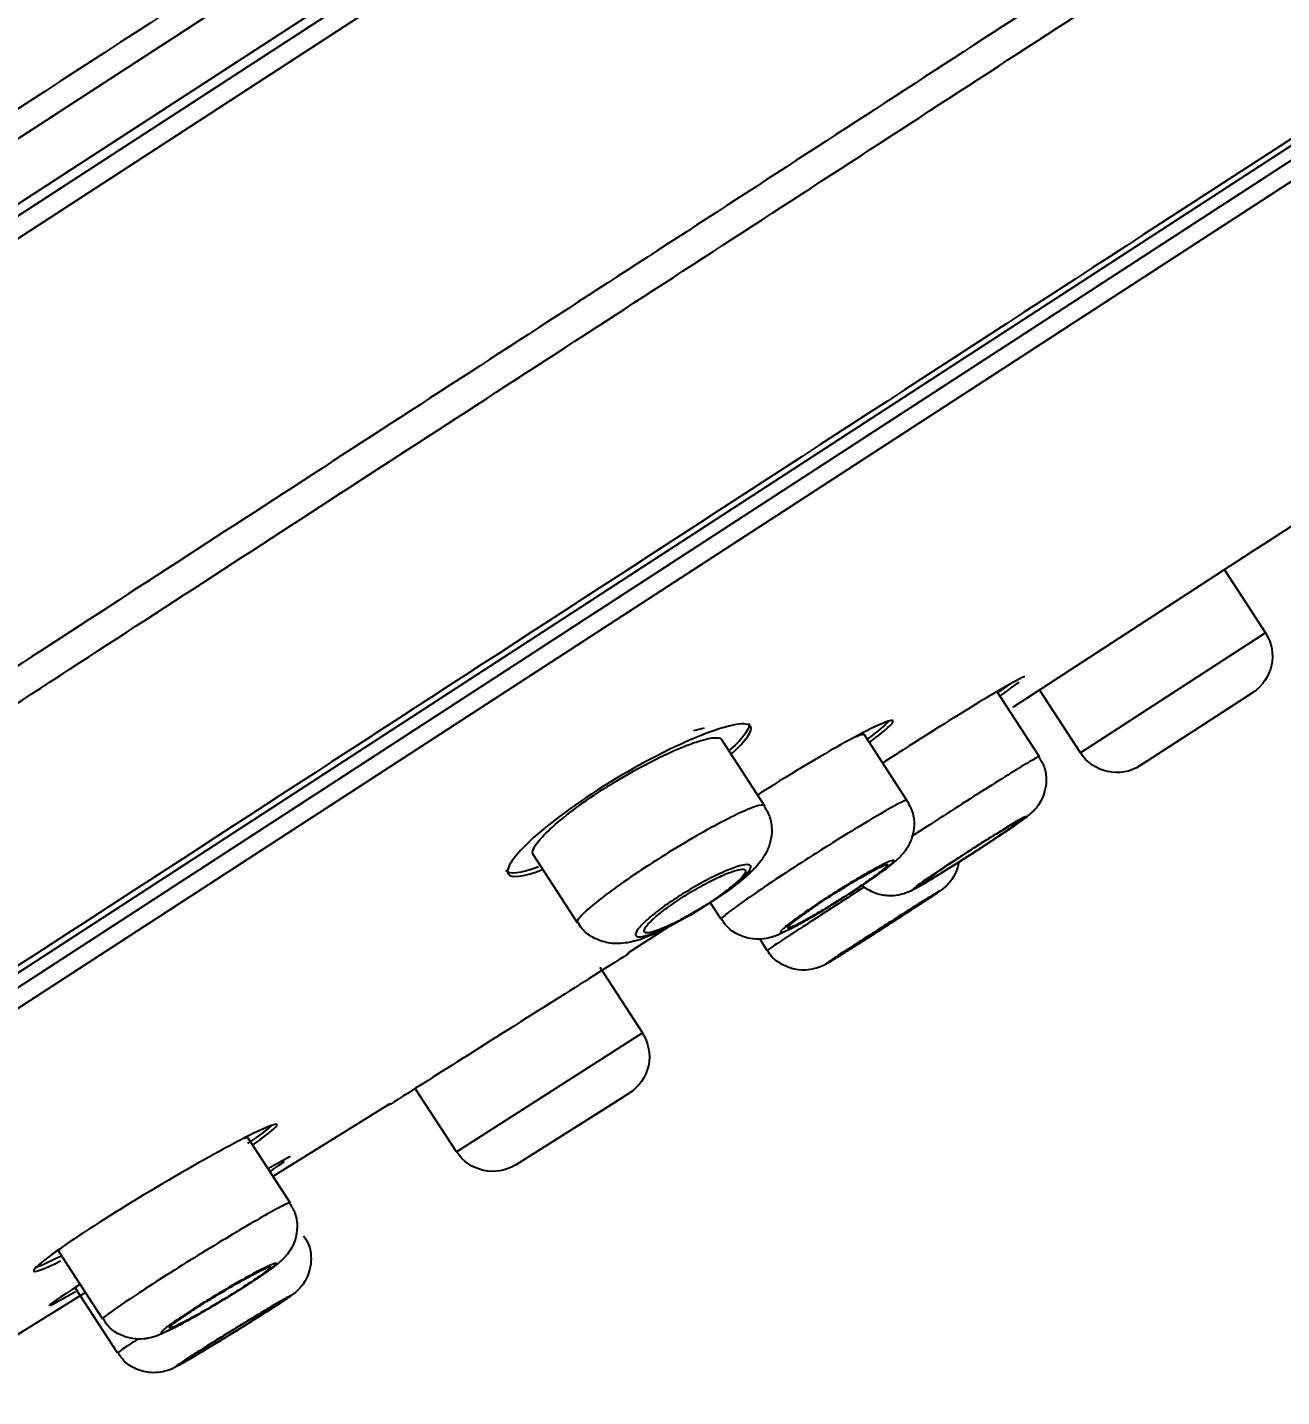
# Model space of a CAD drawing. Header units: centimetres. Extents: x -1797 to 2001, y -8788 to 1856.
# Drawn here: x -156.767 to -155.064, y -7557.783 to -7555.924 of the extents above; entities that cross this region are included whole.
import ezdxf

# ---------------------------------------------------------------- set-up
doc = ezdxf.new("R2010")
doc.units = ezdxf.units.CM
doc.header["$LTSCALE"] = 100
doc.header["$MEASUREMENT"] = 0
doc.header["$PDMODE"] = 35
doc.layers.add('DIM', color=1, linetype='Continuous')
doc.layers.add('ID_Furniture-Fixed_02', color=145, linetype='Continuous')
doc.styles.add('ROMANS', font='romans')
doc.dimstyles.new('AS-17-100', dxfattribs={"dimtxt": 10, "dimasz": 5, "dimexe": 10, "dimexo": 10, "dimgap": 6, "dimtad": 1, "dimtoh": 1, "dimdec": 0, "dimdsep": 46, "dimtxsty": 'ROMANS', "dimblk1": 'ARCHTICK', "dimblk2": 'ARCHTICK', "dimsah": 1, "dimcen": 25, "dimdle": 10, "dimclrd": 1, "dimclre": 1, "dimclrt": 2, "dimadec": 0, "dimazin": 0, "dimtfac": 1, "dimtdec": 0, "dimtofl": 0, "dimtmove": 2, "dimatfit": 3, "dimldrblk": 'ARCHTICK', "dimfxl": 1, "dimtolj": 1, "dimtzin": 0, "dimarcsym": 0})

# ---------------------------------------------------------------- blocks, each defined once
blk = doc.blocks.new('SHOWE')
at = {"layer": 'ID_Furniture-Fixed_02'}
for p, q in [((3647.3482, -5486.5837), (3653.0665, -5477.7783)), ((3653.1023, -5477.7697), (3647.355, -5486.6198)), ((3653.051, -5477.7771), (3647.3629, -5486.5361)), ((3652.7874, -5478.0463), (3650.1467, -5482.1126)), ((3653.5682, -5478.5869), (3648.3655, -5486.5983)), ((3648.3373, -5486.673), (3653.5436, -5478.656)), ((3653.5556, -5478.6812), (3648.3652, -5486.6737)), ((3652.1893, -5481.4707), (3652.2614, -5481.3544)), ((3652.2255, -5481.4941), (3652.1338, -5481.4345)), ((3652.2713, -5481.5141), (3652.1827, -5481.4566)), ((3651.9791, -5481.6911), (3652.0675, -5481.7485)), ((3651.9332, -5481.8841), (3652.0316, -5481.7252)), ((3652.0316, -5481.7252), (3652.0675, -5481.7485)), ((3651.935, -5481.8824), (3651.9345, -5481.882)), ((3651.9079, -5481.9157), (3651.9078, -5481.9157)), ((3651.9982, -5481.9744), (3651.9122, -5481.9185)), ((3651.9982, -5481.9744), (3651.837, -5482.2267)), ((3652.0159, -5482.055), (3651.9187, -5482.2088)), ((3652.0098, -5482.0648), (3651.9241, -5482.2004)), ((3651.6873, -5482.1385), (3651.5947, -5482.0784)), ((3651.7478, -5482.1688), (3651.837, -5482.2267)), ((3651.6918, -5482.2644), (3651.7286, -5482.2069)), ((3651.7284, -5482.2072), (3651.7294, -5482.2078)), ((3651.4232, -5482.3104), (3651.4267, -5482.2963)), ((3651.6827, -5482.3337), (3651.66, -5482.3189)), ((3651.4388, -5482.3341), (3651.5285, -5482.3924)), ((3651.7249, -5482.3962), (3651.7094, -5482.3861)), ((3651.4319, -5482.5278), (3651.5214, -5482.5859)), ((3651.3736, -5482.708), (3651.4618, -5482.7653)), ((3651.1851, -5483.0528), (3651.3947, -5482.73)), ((3651.3947, -5482.73), (3651.3945, -5482.7299)), ((3651.4568, -5482.8213), (3651.3714, -5482.7659)), ((3651.4618, -5482.7653), (3651.4618, -5482.7653)), ((3651.2937, -5483.0724), (3651.4568, -5482.8213)), ((3651.4741, -5482.9026), (3651.375, -5483.0552)), ((3651.4683, -5482.9116), (3651.4741, -5482.9026)), ((3651.4683, -5482.9116), (3651.3809, -5483.0462)), ((3651.2084, -5483.017), (3651.2937, -5483.0724)), ((3651.1789, -5483.0618), (3651.1855, -5483.0518)), ((3651.1849, -5483.0527), (3651.1851, -5483.0528)), ((3651.375, -5483.0552), (3651.3809, -5483.0462)), ((3651.1792, -5483.0618), (3651.097, -5483.1875))]:
    blk.add_line(p, q, dxfattribs=at)
for centre, start, end in [((3651.9661, -5482.0237), 327.7224, 57.0654), ((3651.869, -5482.1774), 236.7086, 327.707), ((3651.4248, -5482.8706), 327.1005, 57), ((3651.3258, -5483.0231), 237, 326.8995)]:
    blk.add_arc(centre, 0.0588, start, end, dxfattribs=at)
for points, knots in [([(3647.749, -5486.9062), (3647.7616, -5486.8866), (3647.7919, -5486.8399), (3647.8872, -5486.6935), (3647.953, -5486.5926), (3648.114, -5486.3442), (3648.2097, -5486.1966), (3648.4326, -5485.8538), (3648.5588, -5485.6599), (3648.8316, -5485.2394), (3648.9798, -5485.011), (3649.2991, -5484.5197), (3649.4661, -5484.2631), (3649.8133, -5483.728), (3649.9949, -5483.448), (3650.36, -5482.8861), (3650.5454, -5482.6011), (3650.9177, -5482.0274), (3651.1032, -5481.7414), (3651.4648, -5481.1848), (3651.6395, -5480.9162), (3651.9761, -5480.3976), (3652.1396, -5480.1454), (3652.4421, -5479.6797), (3652.5823, -5479.4643), (3652.8395, -5479.068), (3652.9561, -5478.888), (3653.1569, -5478.5788), (3653.2425, -5478.4474), (3653.3823, -5478.232), (3653.4349, -5478.1504), (3653.5058, -5478.0412), (3653.5243, -5478.0133), (3653.5243, -5478.0135)], [0, 0, 0, 0, 0.0625, 0.0625, 0.125, 0.125, 0.1875, 0.1875, 0.25, 0.25, 0.3125, 0.3125, 0.375, 0.375, 0.4375, 0.4375, 0.5, 0.5, 0.5625, 0.5625, 0.625, 0.625, 0.6875, 0.6875, 0.75, 0.75, 0.8125, 0.8125, 0.875, 0.875, 0.9375, 0.9375, 1, 1, 1, 1]), ([(3650.1185, -5482.094), (3650.2618, -5481.8734), (3650.4049, -5481.653), (3650.6867, -5481.2191), (3650.8268, -5481.0034), (3651.2344, -5480.3757), (3651.4887, -5479.9841), (3651.9616, -5479.2559), (3652.1687, -5478.937), (3652.4357, -5478.5259), (3652.5169, -5478.4008), (3652.6599, -5478.1806), (3652.7222, -5478.0847), (3652.7754, -5478.0029)], [0, 0, 0, 0, 0.125, 0.125, 0.25, 0.25, 0.5, 0.5, 0.75, 0.75, 0.875, 0.875, 1, 1, 1, 1]), ([(3653.5503, -5478.0511), (3653.5503, -5478.0509), (3653.5319, -5478.0787), (3653.4613, -5478.1874), (3653.4089, -5478.2687), (3653.2696, -5478.4834), (3653.1843, -5478.6142), (3652.9843, -5478.9221), (3652.8681, -5479.1016), (3652.6119, -5479.4963), (3652.4722, -5479.7108), (3652.1708, -5480.1748), (3652.008, -5480.4261), (3651.6726, -5480.9428), (3651.4985, -5481.2104), (3651.1382, -5481.765), (3650.9535, -5482.0499), (3650.5824, -5482.6216), (3650.3977, -5482.9056), (3650.0338, -5483.4656), (3649.8529, -5483.7446), (3649.5068, -5484.2779), (3649.3404, -5484.5336), (3649.0221, -5485.0234), (3648.8744, -5485.2512), (3648.6024, -5485.6704), (3648.4766, -5485.8638), (3648.2542, -5486.2057), (3648.1587, -5486.353), (3647.9981, -5486.6008), (3647.9324, -5486.7016), (3647.8371, -5486.8479), (3647.8068, -5486.8946), (3647.7941, -5486.9145)], [0, 0, 0, 0, 0.0625, 0.0625, 0.125, 0.125, 0.1875, 0.1875, 0.25, 0.25, 0.3125, 0.3125, 0.375, 0.375, 0.4375, 0.4375, 0.5, 0.5, 0.5625, 0.5625, 0.625, 0.625, 0.6875, 0.6875, 0.75, 0.75, 0.8125, 0.8125, 0.875, 0.875, 0.9375, 0.9375, 1, 1, 1, 1]), ([(3648.3446, -5486.6165), (3648.3844, -5486.5552), (3648.4378, -5486.473), (3648.5707, -5486.2682), (3648.6513, -5486.1442), (3648.8353, -5485.8609), (3648.9382, -5485.7023), (3649.1659, -5485.3517), (3649.2914, -5485.1585), (3649.555, -5484.7525), (3649.6941, -5484.5384), (3649.987, -5484.0873), (3650.1406, -5483.8508), (3650.4503, -5483.3738), (3650.608, -5483.131), (3650.9291, -5482.6366), (3651.0903, -5482.3884), (3651.4063, -5481.9017), (3651.5624, -5481.6614), (3651.8703, -5481.1873), (3652.0179, -5480.96), (3652.2996, -5480.5262), (3652.4346, -5480.3183), (3652.6878, -5479.9285), (3652.8037, -5479.75), (3653.0148, -5479.4249), (3653.1108, -5479.2771), (3653.2768, -5479.0215), (3653.3465, -5478.9142), (3653.4599, -5478.7396), (3653.5038, -5478.6721), (3653.5475, -5478.6046), (3653.5585, -5478.5877), (3653.5732, -5478.5652), (3653.5768, -5478.5596), (3653.5768, -5478.5596)], [0, 0, 0, 0, 0.0625, 0.0625, 0.125, 0.125, 0.1875, 0.1875, 0.25, 0.25, 0.3125, 0.3125, 0.375, 0.375, 0.4375, 0.4375, 0.5, 0.5, 0.5625, 0.5625, 0.625, 0.625, 0.6875, 0.6875, 0.75, 0.75, 0.8125, 0.8125, 0.875, 0.875, 0.9375, 0.9375, 0.96875, 0.96875, 1, 1, 1, 1]), ([(3652.0511, -5481.5593), (3652.0772, -5481.5156), (3652.1039, -5481.4736), (3652.1442, -5481.415), (3652.1576, -5481.399), (3652.1622, -5481.402), (3652.1573, -5481.4149), (3652.1464, -5481.4367)], [0, 0, 0, 0, 0.355657, 0.355657, 0.711315, 0.711315, 1, 1, 1, 1]), ([(3652.1337, -5481.4345), (3652.1337, -5481.4345), (3652.1337, -5481.4345), (3652.1336, -5481.4345), (3652.1328, -5481.4341), (3652.1308, -5481.4357), (3652.1278, -5481.4391)], [0, 0, 0, 0, 0.039017, 0.039017, 0.039017, 1, 1, 1, 1]), ([(3652.1793, -5481.4617), (3652.1961, -5481.4357), (3652.2063, -5481.4209), (3652.2071, -5481.4214), (3652.2071, -5481.4214), (3652.2071, -5481.4214)], [0, 0, 0, 0, 0.998616, 0.998616, 1, 1, 1, 1]), ([(3652.0675, -5481.7485), (3652.0673, -5481.7484), (3652.0674, -5481.7478), (3652.0677, -5481.7469), (3652.0684, -5481.7447), (3652.0707, -5481.74), (3652.0743, -5481.7332), (3652.0779, -5481.7264), (3652.0829, -5481.7173), (3652.089, -5481.7068), (3652.095, -5481.6962), (3652.1023, -5481.6838), (3652.1102, -5481.6707), (3652.118, -5481.6575), (3652.1267, -5481.6433), (3652.1355, -5481.629), (3652.1442, -5481.6148), (3652.1533, -5481.6002), (3652.162, -5481.5865), (3652.1707, -5481.5728), (3652.1791, -5481.5596), (3652.1868, -5481.548), (3652.1944, -5481.5363), (3652.2013, -5481.526), (3652.207, -5481.5177), (3652.2127, -5481.5094), (3652.2173, -5481.5031), (3652.2205, -5481.4991), (3652.2233, -5481.4955), (3652.225, -5481.4938), (3652.2255, -5481.4941)], [0, 0, 0, 0, 0.043443, 0.043443, 0.043443, 0.150871, 0.150871, 0.150871, 0.258366, 0.258366, 0.258366, 0.365879, 0.365879, 0.365879, 0.473351, 0.473351, 0.473351, 0.58074, 0.58074, 0.58074, 0.688037, 0.688037, 0.688037, 0.795281, 0.795281, 0.795281, 0.902535, 0.902535, 0.902535, 1, 1, 1, 1]), ([(3652.2021, -5481.6531), (3652.2078, -5481.6435), (3652.2185, -5481.6255), (3652.2344, -5481.597), (3652.244, -5481.5777), (3652.2496, -5481.5647), (3652.2528, -5481.5493), (3652.2524, -5481.5337), (3652.2469, -5481.5166), (3652.237, -5481.502), (3652.2284, -5481.4969), (3652.2249, -5481.4949)], [0, 0, 0, 0, 0.143624, 0.318858, 0.507091, 0.624811, 0.690809, 0.763405, 0.849599, 0.94788, 1, 1, 1, 1]), ([(3652.2437, -5481.6716), (3652.2493, -5481.6624), (3652.2599, -5481.6452), (3652.2756, -5481.6191), (3652.2853, -5481.6024), (3652.2897, -5481.5943), (3652.2922, -5481.5895), (3652.2947, -5481.5837), (3652.2973, -5481.5749), (3652.2989, -5481.5602), (3652.2952, -5481.5417), (3652.2849, -5481.5243), (3652.2756, -5481.5179), (3652.2709, -5481.5147)], [0, 0, 0, 0, 0.135857, 0.296468, 0.460964, 0.552595, 0.602796, 0.632572, 0.67378, 0.734638, 0.835829, 0.928516, 1, 1, 1, 1]), ([(3652.2523, -5481.542), (3652.253, -5481.5411), (3652.2536, -5481.5402), (3652.2542, -5481.5393), (3652.2597, -5481.5308), (3652.2641, -5481.5241), (3652.267, -5481.5199), (3652.2697, -5481.516), (3652.2711, -5481.514), (3652.2713, -5481.5141)], [0, 0, 0, 0, 0.0523797, 0.0523797, 0.0523797, 0.5444675, 0.5444675, 0.5444675, 1, 1, 1, 1]), ([(3651.9882, -5481.6989), (3651.9731, -5481.7203), (3651.9634, -5481.7319), (3651.959, -5481.729), (3651.9674, -5481.7096), (3652.0004, -5481.6465), (3652.0249, -5481.603), (3652.0511, -5481.5593)], [0, 0, 0, 0, 0.297582, 0.297582, 0.648791, 0.648791, 1, 1, 1, 1]), ([(3652.2001, -5481.6562), (3652.2054, -5481.6475), (3652.2107, -5481.6386), (3652.2155, -5481.6302), (3652.2204, -5481.6218), (3652.225, -5481.6137), (3652.2288, -5481.6066), (3652.2327, -5481.5994), (3652.2361, -5481.5931), (3652.2385, -5481.588), (3652.241, -5481.5829), (3652.2427, -5481.579), (3652.2435, -5481.5766), (3652.2443, -5481.5742), (3652.2442, -5481.5731), (3652.2432, -5481.5737), (3652.2421, -5481.5742), (3652.2402, -5481.5762), (3652.2375, -5481.5796), (3652.2348, -5481.583), (3652.2313, -5481.5878), (3652.2273, -5481.5937), (3652.2233, -5481.5995), (3652.2186, -5481.6066), (3652.2137, -5481.6142), (3652.2088, -5481.6219), (3652.2035, -5481.6303), (3652.1982, -5481.6389), (3652.193, -5481.6475), (3652.1876, -5481.6565), (3652.1826, -5481.665), (3652.1776, -5481.6736), (3652.1728, -5481.6821), (3652.1686, -5481.6897), (3652.1643, -5481.6973), (3652.1606, -5481.7043), (3652.1577, -5481.7101), (3652.1547, -5481.7159), (3652.1524, -5481.7207), (3652.1511, -5481.724), (3652.1498, -5481.7273), (3652.1493, -5481.7292), (3652.1497, -5481.7296), (3652.1502, -5481.73), (3652.1515, -5481.7289), (3652.1537, -5481.7264), (3652.1558, -5481.7238), (3652.1589, -5481.7198), (3652.1625, -5481.7146), (3652.1661, -5481.7095), (3652.1705, -5481.7031), (3652.1752, -5481.6959), (3652.1799, -5481.6887), (3652.1851, -5481.6806), (3652.1903, -5481.6722), (3652.1935, -5481.667), (3652.1968, -5481.6616), (3652.2001, -5481.6562)], [0, 0, 0, 0, 0.053681, 0.053681, 0.053681, 0.107351, 0.107351, 0.107351, 0.161172, 0.161172, 0.161172, 0.215158, 0.215158, 0.215158, 0.269191, 0.269191, 0.269191, 0.323125, 0.323125, 0.323125, 0.376851, 0.376851, 0.376851, 0.430351, 0.430351, 0.430351, 0.48372, 0.48372, 0.48372, 0.537111, 0.537111, 0.537111, 0.590668, 0.590668, 0.590668, 0.644454, 0.644454, 0.644454, 0.698427, 0.698427, 0.698427, 0.752461, 0.752461, 0.752461, 0.806413, 0.806413, 0.806413, 0.86018, 0.86018, 0.86018, 0.913742, 0.913742, 0.913742, 0.967162, 0.967162, 0.967162, 1, 1, 1, 1]), ([(3652.1998, -5481.6559), (3652.1952, -5481.6636), (3652.1904, -5481.6713), (3652.1859, -5481.6785), (3652.1813, -5481.6856), (3652.177, -5481.6924), (3652.1731, -5481.6982), (3652.1692, -5481.7041), (3652.1657, -5481.7091), (3652.1629, -5481.7129), (3652.1601, -5481.7168), (3652.1578, -5481.7195), (3652.1564, -5481.721), (3652.155, -5481.7224), (3652.1542, -5481.7226), (3652.1543, -5481.7214), (3652.1544, -5481.7203), (3652.1553, -5481.7178), (3652.157, -5481.7142), (3652.1586, -5481.7106), (3652.161, -5481.7058), (3652.164, -5481.7001), (3652.167, -5481.6944), (3652.1706, -5481.6878), (3652.1746, -5481.6807), (3652.1786, -5481.6736), (3652.1831, -5481.6659), (3652.1877, -5481.6582), (3652.1922, -5481.6505), (3652.197, -5481.6426), (3652.2016, -5481.6352), (3652.2062, -5481.6278), (3652.2108, -5481.6206), (3652.2149, -5481.6143), (3652.219, -5481.6079), (3652.2229, -5481.6023), (3652.2261, -5481.5978), (3652.2293, -5481.5933), (3652.232, -5481.5898), (3652.2339, -5481.5876), (3652.2358, -5481.5854), (3652.237, -5481.5844), (3652.2374, -5481.5847), (3652.2378, -5481.5851), (3652.2374, -5481.5868), (3652.2363, -5481.5896), (3652.2351, -5481.5925), (3652.2332, -5481.5967), (3652.2306, -5481.6017), (3652.228, -5481.6068), (3652.2247, -5481.613), (3652.2209, -5481.6197), (3652.2172, -5481.6264), (3652.2129, -5481.6339), (3652.2084, -5481.6415), (3652.2056, -5481.6462), (3652.2027, -5481.6511), (3652.1998, -5481.6559)], [0, 0, 0, 0, 0.053561, 0.053561, 0.053561, 0.107124, 0.107124, 0.107124, 0.160659, 0.160659, 0.160659, 0.214222, 0.214222, 0.214222, 0.267872, 0.267872, 0.267872, 0.321635, 0.321635, 0.321635, 0.375489, 0.375489, 0.375489, 0.429372, 0.429372, 0.429372, 0.483206, 0.483206, 0.483206, 0.536928, 0.536928, 0.536928, 0.590528, 0.590528, 0.590528, 0.644052, 0.644052, 0.644052, 0.697584, 0.697584, 0.697584, 0.751203, 0.751203, 0.751203, 0.804946, 0.804946, 0.804946, 0.858792, 0.858792, 0.858792, 0.912676, 0.912676, 0.912676, 0.966519, 0.966519, 0.966519, 1, 1, 1, 1]), ([(3652.2423, -5481.6738), (3652.2477, -5481.6651), (3652.2531, -5481.6563), (3652.2581, -5481.648), (3652.2631, -5481.6398), (3652.2679, -5481.6319), (3652.272, -5481.6249), (3652.2762, -5481.618), (3652.2797, -5481.6119), (3652.2825, -5481.6071), (3652.2853, -5481.6023), (3652.2873, -5481.5987), (3652.2884, -5481.5966), (3652.2895, -5481.5944), (3652.2896, -5481.5937), (3652.2889, -5481.5945), (3652.2882, -5481.5953), (3652.2866, -5481.5976), (3652.2842, -5481.6011), (3652.2817, -5481.6047), (3652.2784, -5481.6097), (3652.2746, -5481.6157), (3652.2707, -5481.6217), (3652.2662, -5481.6289), (3652.2613, -5481.6366), (3652.2564, -5481.6443), (3652.2511, -5481.6529), (3652.2458, -5481.6614), (3652.2405, -5481.67), (3652.235, -5481.6789), (3652.2298, -5481.6874), (3652.2246, -5481.6959), (3652.2196, -5481.7042), (3652.2151, -5481.7116), (3652.2107, -5481.7191), (3652.2067, -5481.7258), (3652.2034, -5481.7314), (3652.2002, -5481.7369), (3652.1976, -5481.7413), (3652.196, -5481.7443), (3652.1944, -5481.7473), (3652.1936, -5481.749), (3652.1937, -5481.7491), (3652.1939, -5481.7492), (3652.195, -5481.7479), (3652.1969, -5481.7451), (3652.1988, -5481.7424), (3652.2016, -5481.7382), (3652.205, -5481.7329), (3652.2085, -5481.7276), (3652.2127, -5481.721), (3652.2173, -5481.7137), (3652.2219, -5481.7065), (3652.2271, -5481.6983), (3652.2323, -5481.6899), (3652.2356, -5481.6846), (3652.239, -5481.6792), (3652.2423, -5481.6738)], [0, 0, 0, 0, 0.053746, 0.053746, 0.053746, 0.107491, 0.107491, 0.107491, 0.161261, 0.161261, 0.161261, 0.215037, 0.215037, 0.215037, 0.268789, 0.268789, 0.268789, 0.322494, 0.322494, 0.322494, 0.376151, 0.376151, 0.376151, 0.429782, 0.429782, 0.429782, 0.483419, 0.483419, 0.483419, 0.537093, 0.537093, 0.537093, 0.590817, 0.590817, 0.590817, 0.644581, 0.644581, 0.644581, 0.698359, 0.698359, 0.698359, 0.752118, 0.752118, 0.752118, 0.805835, 0.805835, 0.805835, 0.859506, 0.859506, 0.859506, 0.913145, 0.913145, 0.913145, 0.96678, 0.96678, 0.96678, 1, 1, 1, 1]), ([(3652.1987, -5481.7411), (3652.1987, -5481.741), (3652.1987, -5481.7409), (3652.1989, -5481.7405), (3652.1993, -5481.7396), (3652.2005, -5481.7373), (3652.2024, -5481.7338), (3652.2044, -5481.7304), (3652.2071, -5481.7258), (3652.2103, -5481.7203), (3652.2136, -5481.7148), (3652.2174, -5481.7083), (3652.2216, -5481.7013), (3652.2258, -5481.6944), (3652.2305, -5481.6868), (3652.2351, -5481.6792), (3652.2398, -5481.6716), (3652.2447, -5481.6637), (3652.2493, -5481.6563), (3652.2539, -5481.6489), (3652.2584, -5481.6417), (3652.2625, -5481.6353), (3652.2665, -5481.6289), (3652.2702, -5481.6232), (3652.2732, -5481.6185), (3652.2763, -5481.6139), (3652.2787, -5481.6103), (3652.2803, -5481.6079), (3652.282, -5481.6055), (3652.2829, -5481.6044), (3652.283, -5481.6046), (3652.2831, -5481.6047), (3652.2824, -5481.6062), (3652.2809, -5481.6089), (3652.2795, -5481.6116), (3652.2772, -5481.6156), (3652.2743, -5481.6205), (3652.2715, -5481.6254), (3652.2679, -5481.6314), (3652.264, -5481.638), (3652.26, -5481.6445), (3652.2556, -5481.6519), (3652.251, -5481.6594), (3652.2481, -5481.6641), (3652.2451, -5481.6689), (3652.2422, -5481.6737)], [0, 0, 0, 0, 0.024412, 0.024412, 0.024412, 0.096012, 0.096012, 0.096012, 0.167644, 0.167644, 0.167644, 0.2393, 0.2393, 0.2393, 0.310964, 0.310964, 0.310964, 0.382614, 0.382614, 0.382614, 0.454235, 0.454235, 0.454235, 0.525823, 0.525823, 0.525823, 0.597392, 0.597392, 0.597392, 0.668961, 0.668961, 0.668961, 0.740553, 0.740553, 0.740553, 0.812177, 0.812177, 0.812177, 0.883829, 0.883829, 0.883829, 0.955494, 0.955494, 0.955494, 1, 1, 1, 1]), ([(3652.068, -5481.7479), (3652.0728, -5481.7509), (3652.082, -5481.7566), (3652.0995, -5481.7588), (3652.1154, -5481.7566), (3652.1279, -5481.7514), (3652.1371, -5481.7452), (3652.1436, -5481.7393), (3652.1496, -5481.7326), (3652.1578, -5481.7219), (3652.1716, -5481.702), (3652.1887, -5481.6751), (3652.198, -5481.6598), (3652.2021, -5481.6531)], [0, 0, 0, 0, 0.070795, 0.158599, 0.230888, 0.293226, 0.346947, 0.393317, 0.446141, 0.549537, 0.737782, 0.901694, 1, 1, 1, 1]), ([(3652.1122, -5481.7667), (3652.1165, -5481.7696), (3652.1252, -5481.7752), (3652.1421, -5481.7777), (3652.1579, -5481.7758), (3652.1704, -5481.7711), (3652.1796, -5481.7652), (3652.1857, -5481.7597), (3652.1892, -5481.7557), (3652.1915, -5481.7528), (3652.195, -5481.748), (3652.2008, -5481.7394), (3652.2138, -5481.7194), (3652.23, -5481.6937), (3652.2396, -5481.6782), (3652.2437, -5481.6716)], [0, 0, 0, 0, 0.062194, 0.147711, 0.21739, 0.276423, 0.325751, 0.364217, 0.390166, 0.414145, 0.452929, 0.576858, 0.739565, 0.90528, 1, 1, 1, 1]), ([(3652.2422, -5481.6737), (3652.2375, -5481.6813), (3652.2327, -5481.689), (3652.2282, -5481.6962), (3652.2237, -5481.7034), (3652.2193, -5481.7102), (3652.2156, -5481.7161), (3652.2118, -5481.722), (3652.2085, -5481.7272), (3652.2058, -5481.7311), (3652.2032, -5481.7351), (3652.2012, -5481.738), (3652.2001, -5481.7396)], [0, 0, 0, 0, 0.250041, 0.250041, 0.250041, 0.500088, 0.500088, 0.500088, 0.750066, 0.750066, 0.750066, 1, 1, 1, 1]), ([(3651.9797, -5481.6862), (3651.9796, -5481.6865), (3651.9795, -5481.6868), (3651.9795, -5481.687), (3651.9787, -5481.6894), (3651.9786, -5481.6908), (3651.9792, -5481.6911)], [0, 0, 0, 0, 0.093101, 0.093101, 0.093101, 1, 1, 1, 1]), ([(3651.8322, -5482.0451), (3651.8594, -5482.0021), (3651.886, -5481.9601), (3651.9239, -5481.9), (3651.935, -5481.8824), (3651.935, -5481.8824), (3651.935, -5481.8824), (3651.935, -5481.8824)], [0, 0, 0, 0, 0.499875, 0.499875, 0.99975, 0.99975, 1, 1, 1, 1]), ([(3651.4921, -5482.1903), (3651.5185, -5482.1464), (3651.5479, -5482.1057), (3651.5959, -5482.0525), (3651.6141, -5482.04), (3651.6272, -5482.0485), (3651.6253, -5482.0645), (3651.6158, -5482.0897)], [0, 0, 0, 0, 0.351053, 0.351053, 0.702105, 0.702105, 1, 1, 1, 1]), ([(3651.6117, -5482.0858), (3651.6207, -5482.0615), (3651.6226, -5482.0456), (3651.6167, -5482.0417), (3651.6166, -5482.0417), (3651.6166, -5482.0416)], [0, 0, 0, 0, 0.997379, 0.997379, 1, 1, 1, 1]), ([(3651.7294, -5482.2078), (3651.7294, -5482.2078), (3651.7405, -5482.1902), (3651.7785, -5482.1302), (3651.8051, -5482.0881), (3651.8322, -5482.0451)], [0, 0, 0, 0, 0.499634, 0.499634, 1, 1, 1, 1]), ([(3651.5947, -5482.0784), (3651.5946, -5482.0783), (3651.5946, -5482.0783), (3651.5945, -5482.0783), (3651.5921, -5482.0768), (3651.588, -5482.0778), (3651.5827, -5482.0813), (3651.5773, -5482.0847), (3651.5705, -5482.0906), (3651.5629, -5482.0986), (3651.5553, -5482.1065), (3651.5467, -5482.1167), (3651.5378, -5482.1283), (3651.5291, -5482.1397), (3651.5198, -5482.1528), (3651.5108, -5482.1665), (3651.5054, -5482.1747), (3651.5, -5482.1833), (3651.4947, -5482.192)], [0, 0, 0, 0, 0.00359, 0.00359, 0.00359, 0.22305, 0.22305, 0.22305, 0.442282, 0.442282, 0.442282, 0.659116, 0.659116, 0.659116, 0.872327, 0.872327, 0.872327, 1, 1, 1, 1]), ([(3651.5286, -5482.3924), (3651.528, -5482.3921), (3651.5277, -5482.3914), (3651.5276, -5482.3903), (3651.5274, -5482.3876), (3651.5288, -5482.3824), (3651.5316, -5482.3751), (3651.5343, -5482.3678), (3651.5386, -5482.3583), (3651.5441, -5482.3473), (3651.5495, -5482.3364), (3651.5563, -5482.3236), (3651.5638, -5482.3102), (3651.5713, -5482.2968), (3651.5798, -5482.2824), (3651.5885, -5482.2681), (3651.5972, -5482.2539), (3651.6064, -5482.2394), (3651.6153, -5482.2259), (3651.6242, -5482.2125), (3651.6331, -5482.1996), (3651.6412, -5482.1883), (3651.6494, -5482.1771), (3651.657, -5482.1672), (3651.6635, -5482.1594), (3651.67, -5482.1516), (3651.6755, -5482.1457), (3651.6796, -5482.1422), (3651.6834, -5482.1389), (3651.686, -5482.1377), (3651.6873, -5482.1385)], [0, 0, 0, 0, 0.041415, 0.041415, 0.041415, 0.14944, 0.14944, 0.14944, 0.257603, 0.257603, 0.257603, 0.365548, 0.365548, 0.365548, 0.472979, 0.472979, 0.472979, 0.579838, 0.579838, 0.579838, 0.686359, 0.686359, 0.686359, 0.792959, 0.792959, 0.792959, 0.900006, 0.900006, 0.900006, 1, 1, 1, 1]), ([(3651.6705, -5482.3028), (3651.6765, -5482.2928), (3651.6882, -5482.273), (3651.7051, -5482.2383), (3651.7146, -5482.2129), (3651.7166, -5482.1846), (3651.7098, -5482.162), (3651.6988, -5482.1461), (3651.6899, -5482.1411), (3651.6867, -5482.1394)], [0, 0, 0, 0, 0.152933, 0.352852, 0.596143, 0.730186, 0.840788, 0.951552, 1, 1, 1, 1]), ([(3651.4586, -5482.347), (3651.4401, -5482.3677), (3651.4266, -5482.3774), (3651.4141, -5482.3689), (3651.4178, -5482.3466), (3651.4435, -5482.2792), (3651.4657, -5482.2342), (3651.4921, -5482.1903)], [0, 0, 0, 0, 0.303104, 0.303104, 0.651552, 0.651552, 1, 1, 1, 1]), ([(3651.4947, -5482.192), (3651.4861, -5482.2062), (3651.4779, -5482.221), (3651.4706, -5482.2349), (3651.4634, -5482.2489), (3651.4569, -5482.2624), (3651.4518, -5482.2745), (3651.4465, -5482.2867), (3651.4425, -5482.2978), (3651.4399, -5482.3067), (3651.4372, -5482.3158), (3651.436, -5482.3231), (3651.4363, -5482.3278), (3651.4365, -5482.331), (3651.4373, -5482.3332), (3651.4389, -5482.3342)], [0, 0, 0, 0, 0.21133, 0.21133, 0.21133, 0.422502, 0.422502, 0.422502, 0.636048, 0.636048, 0.636048, 0.852922, 0.852922, 0.852922, 1, 1, 1, 1]), ([(3651.6684, -5482.305), (3651.6737, -5482.2964), (3651.6789, -5482.2876), (3651.6835, -5482.2791), (3651.6881, -5482.2707), (3651.6923, -5482.2625), (3651.6957, -5482.2552), (3651.6991, -5482.2478), (3651.7018, -5482.2411), (3651.7037, -5482.2356), (3651.7055, -5482.23), (3651.7065, -5482.2255), (3651.7065, -5482.2224), (3651.7065, -5482.2193), (3651.7055, -5482.2176), (3651.7036, -5482.2174), (3651.7017, -5482.2173), (3651.6989, -5482.2187), (3651.6952, -5482.2216), (3651.6916, -5482.2244), (3651.6872, -5482.2288), (3651.6823, -5482.2344), (3651.6775, -5482.2398), (3651.6721, -5482.2466), (3651.6666, -5482.2541), (3651.6613, -5482.2615), (3651.6557, -5482.2697), (3651.6503, -5482.2782), (3651.645, -5482.2866), (3651.6398, -5482.2954), (3651.635, -5482.3039), (3651.6303, -5482.3124), (3651.6259, -5482.3209), (3651.6222, -5482.3286), (3651.6185, -5482.3365), (3651.6154, -5482.3438), (3651.6131, -5482.35), (3651.6108, -5482.3564), (3651.6093, -5482.3617), (3651.6088, -5482.3656), (3651.6082, -5482.3696), (3651.6085, -5482.3723), (3651.6098, -5482.3734), (3651.6111, -5482.3745), (3651.6134, -5482.374), (3651.6164, -5482.372), (3651.6194, -5482.37), (3651.6233, -5482.3664), (3651.6278, -5482.3615), (3651.6321, -5482.3568), (3651.6371, -5482.3506), (3651.6424, -5482.3436), (3651.6476, -5482.3367), (3651.6531, -5482.3288), (3651.6586, -5482.3205), (3651.6619, -5482.3155), (3651.6652, -5482.3103), (3651.6684, -5482.305)], [0, 0, 0, 0, 0.052662, 0.052662, 0.052662, 0.105288, 0.105288, 0.105288, 0.158468, 0.158468, 0.158468, 0.212655, 0.212655, 0.212655, 0.267727, 0.267727, 0.267727, 0.323157, 0.323157, 0.323157, 0.378163, 0.378163, 0.378163, 0.432078, 0.432078, 0.432078, 0.484754, 0.484754, 0.484754, 0.536686, 0.536686, 0.536686, 0.588728, 0.588728, 0.588728, 0.641647, 0.641647, 0.641647, 0.695778, 0.695778, 0.695778, 0.750889, 0.750889, 0.750889, 0.80631, 0.80631, 0.80631, 0.861275, 0.861275, 0.861275, 0.91528, 0.91528, 0.91528, 0.968268, 0.968268, 0.968268, 1, 1, 1, 1]), ([(3651.6683, -5482.3047), (3651.6636, -5482.3123), (3651.6587, -5482.3198), (3651.654, -5482.3268), (3651.6492, -5482.3337), (3651.6445, -5482.3401), (3651.6402, -5482.3456), (3651.6358, -5482.3511), (3651.6318, -5482.3558), (3651.6283, -5482.3593), (3651.6249, -5482.3628), (3651.6219, -5482.3651), (3651.6197, -5482.3662), (3651.6175, -5482.3672), (3651.616, -5482.3669), (3651.6153, -5482.3654), (3651.6145, -5482.3638), (3651.6146, -5482.3609), (3651.6156, -5482.3569), (3651.6165, -5482.3528), (3651.6182, -5482.3475), (3651.6207, -5482.3414), (3651.6231, -5482.3354), (3651.6263, -5482.3284), (3651.6301, -5482.321), (3651.6337, -5482.3137), (3651.638, -5482.3058), (3651.6426, -5482.298), (3651.647, -5482.2903), (3651.6519, -5482.2825), (3651.6567, -5482.2753), (3651.6615, -5482.2681), (3651.6663, -5482.2613), (3651.6709, -5482.2553), (3651.6754, -5482.2494), (3651.6798, -5482.2441), (3651.6836, -5482.2401), (3651.6875, -5482.2359), (3651.6909, -5482.2329), (3651.6936, -5482.2311), (3651.6964, -5482.2293), (3651.6984, -5482.2287), (3651.6997, -5482.2295), (3651.7009, -5482.2302), (3651.7013, -5482.2323), (3651.7009, -5482.2356), (3651.7005, -5482.2389), (3651.6992, -5482.2435), (3651.6971, -5482.249), (3651.695, -5482.2544), (3651.6921, -5482.2609), (3651.6887, -5482.2679), (3651.6853, -5482.2749), (3651.6812, -5482.2825), (3651.6768, -5482.2902), (3651.6741, -5482.295), (3651.6712, -5482.2999), (3651.6683, -5482.3047)], [0, 0, 0, 0, 0.052803, 0.052803, 0.052803, 0.105599, 0.105599, 0.105599, 0.158518, 0.158518, 0.158518, 0.211908, 0.211908, 0.211908, 0.265919, 0.265919, 0.265919, 0.320466, 0.320466, 0.320466, 0.375219, 0.375219, 0.375219, 0.429707, 0.429707, 0.429707, 0.483532, 0.483532, 0.483532, 0.536608, 0.536608, 0.536608, 0.589227, 0.589227, 0.589227, 0.641912, 0.641912, 0.641912, 0.695139, 0.695139, 0.695139, 0.749112, 0.749112, 0.749112, 0.803678, 0.803678, 0.803678, 0.858427, 0.858427, 0.858427, 0.912896, 0.912896, 0.912896, 0.966783, 0.966783, 0.966783, 1, 1, 1, 1]), ([(3651.529, -5482.3919), (3651.5346, -5482.3953), (3651.545, -5482.4013), (3651.5643, -5482.4031), (3651.5818, -5482.3999), (3651.5965, -5482.3929), (3651.6104, -5482.3826), (3651.6262, -5482.3664), (3651.6476, -5482.3387), (3651.6625, -5482.3155), (3651.6705, -5482.3028)], [0, 0, 0, 0, 0.085848, 0.183557, 0.268929, 0.351617, 0.441846, 0.590376, 0.807372, 1, 1, 1, 1]), ([(3651.5214, -5482.5859), (3651.5212, -5482.5858), (3651.5212, -5482.5853), (3651.5214, -5482.5846), (3651.5219, -5482.5825), (3651.524, -5482.5779), (3651.5275, -5482.5713), (3651.531, -5482.5647), (3651.536, -5482.5559), (3651.5421, -5482.5455), (3651.5481, -5482.5351), (3651.5555, -5482.5229), (3651.5634, -5482.5099), (3651.5713, -5482.497), (3651.5801, -5482.4829), (3651.5891, -5482.4688), (3651.598, -5482.4547), (3651.6073, -5482.4402), (3651.6162, -5482.4266), (3651.6251, -5482.413), (3651.6338, -5482.3998), (3651.6417, -5482.3882), (3651.6496, -5482.3766), (3651.6568, -5482.3662), (3651.6627, -5482.3579), (3651.6687, -5482.3496), (3651.6736, -5482.3431), (3651.677, -5482.339), (3651.6802, -5482.3351), (3651.6821, -5482.3333), (3651.6827, -5482.3337)], [0, 0, 0, 0, 0.038936, 0.038936, 0.038936, 0.146441, 0.146441, 0.146441, 0.253965, 0.253965, 0.253965, 0.361449, 0.361449, 0.361449, 0.468849, 0.468849, 0.468849, 0.576158, 0.576158, 0.576158, 0.683413, 0.683413, 0.683413, 0.790678, 0.790678, 0.790678, 0.898011, 0.898011, 0.898011, 1, 1, 1, 1]), ([(3651.6568, -5482.4942), (3651.6627, -5482.4847), (3651.6739, -5482.4668), (3651.6906, -5482.4382), (3651.7009, -5482.4183), (3651.7069, -5482.4044), (3651.7101, -5482.3882), (3651.7094, -5482.3721), (3651.7033, -5482.3547), (3651.6933, -5482.3406), (3651.685, -5482.336), (3651.6821, -5482.3345)], [0, 0, 0, 0, 0.142806, 0.317533, 0.50584, 0.629279, 0.695303, 0.770444, 0.85875, 0.957674, 1, 1, 1, 1]), ([(3651.443, -5482.5346), (3651.4265, -5482.5566), (3651.4159, -5482.5684), (3651.4106, -5482.565), (3651.4189, -5482.5456), (3651.4526, -5482.4829), (3651.4779, -5482.4399), (3651.5051, -5482.3969)], [0, 0, 0, 0, 0.3025732, 0.3025732, 0.6512866, 0.6512866, 1, 1, 1, 1]), ([(3651.6389, -5482.528), (3651.6466, -5482.5159), (3651.6545, -5482.5037), (3651.662, -5482.4921), (3651.6709, -5482.4784), (3651.6795, -5482.4651), (3651.6872, -5482.4533), (3651.6948, -5482.4415), (3651.7018, -5482.4308), (3651.7074, -5482.4223), (3651.713, -5482.4137), (3651.7175, -5482.4069), (3651.7205, -5482.4025), (3651.7233, -5482.3983), (3651.7248, -5482.3961), (3651.7249, -5482.3962)], [0, 0, 0, 0, 0.177201, 0.177201, 0.177201, 0.385131, 0.385131, 0.385131, 0.593058, 0.593058, 0.593058, 0.800984, 0.800984, 0.800984, 1, 1, 1, 1]), ([(3651.6944, -5482.554), (3651.7002, -5482.545), (3651.711, -5482.5281), (3651.727, -5482.5027), (3651.7384, -5482.4843), (3651.7422, -5482.478), (3651.745, -5482.473), (3651.7468, -5482.4692), (3651.7496, -5482.462), (3651.7522, -5482.4499), (3651.7514, -5482.4319), (3651.7432, -5482.4132), (3651.7326, -5482.4001), (3651.7257, -5482.397), (3651.7247, -5482.3966)], [0, 0, 0, 0, 0.132172, 0.28723, 0.444485, 0.57636, 0.604186, 0.624786, 0.656102, 0.711136, 0.791756, 0.891969, 0.986711, 1, 1, 1, 1]), ([(3651.6562, -5482.495), (3651.6616, -5482.4864), (3651.667, -5482.4776), (3651.672, -5482.4694), (3651.677, -5482.4612), (3651.6816, -5482.4532), (3651.6856, -5482.4463), (3651.6895, -5482.4393), (3651.6928, -5482.4331), (3651.6953, -5482.4282), (3651.6978, -5482.4232), (3651.6994, -5482.4194), (3651.7001, -5482.4171), (3651.7008, -5482.4147), (3651.7006, -5482.4138), (3651.6995, -5482.4144), (3651.6983, -5482.4149), (3651.6962, -5482.417), (3651.6933, -5482.4203), (3651.6904, -5482.4237), (3651.6867, -5482.4285), (3651.6824, -5482.4344), (3651.6782, -5482.4402), (3651.6732, -5482.4472), (3651.6681, -5482.4548), (3651.6629, -5482.4624), (3651.6574, -5482.4708), (3651.6519, -5482.4793), (3651.6465, -5482.4877), (3651.6409, -5482.4966), (3651.6358, -5482.505), (3651.6306, -5482.5135), (3651.6257, -5482.5217), (3651.6214, -5482.5292), (3651.6171, -5482.5367), (3651.6134, -5482.5435), (3651.6104, -5482.5492), (3651.6075, -5482.5548), (3651.6053, -5482.5595), (3651.604, -5482.5627), (3651.6027, -5482.5659), (3651.6024, -5482.5677), (3651.6029, -5482.5681), (3651.6035, -5482.5684), (3651.605, -5482.5673), (3651.6074, -5482.5648), (3651.6097, -5482.5622), (3651.613, -5482.5582), (3651.6168, -5482.5531), (3651.6207, -5482.5479), (3651.6253, -5482.5415), (3651.6302, -5482.5344), (3651.6351, -5482.5272), (3651.6405, -5482.5192), (3651.6459, -5482.5109), (3651.6493, -5482.5057), (3651.6528, -5482.5003), (3651.6562, -5482.495)], [0, 0, 0, 0, 0.053501, 0.053501, 0.053501, 0.106993, 0.106993, 0.106993, 0.160607, 0.160607, 0.160607, 0.214429, 0.214429, 0.214429, 0.268415, 0.268415, 0.268415, 0.322449, 0.322449, 0.322449, 0.376383, 0.376383, 0.376383, 0.430108, 0.430108, 0.430108, 0.483608, 0.483608, 0.483608, 0.536977, 0.536977, 0.536977, 0.590368, 0.590368, 0.590368, 0.643925, 0.643925, 0.643925, 0.697712, 0.697712, 0.697712, 0.751685, 0.751685, 0.751685, 0.80572, 0.80572, 0.80572, 0.859672, 0.859672, 0.859672, 0.913439, 0.913439, 0.913439, 0.967, 0.967, 0.967, 1, 1, 1, 1]), ([(3651.6558, -5482.4947), (3651.651, -5482.5023), (3651.6461, -5482.5099), (3651.6414, -5482.517), (3651.6367, -5482.524), (3651.6321, -5482.5307), (3651.6281, -5482.5364), (3651.624, -5482.5421), (3651.6204, -5482.5471), (3651.6174, -5482.5508), (3651.6145, -5482.5546), (3651.6121, -5482.5573), (3651.6106, -5482.5586), (3651.6091, -5482.56), (3651.6083, -5482.5601), (3651.6083, -5482.5589), (3651.6084, -5482.5577), (3651.6093, -5482.5552), (3651.6109, -5482.5516), (3651.6126, -5482.548), (3651.615, -5482.5432), (3651.6181, -5482.5376), (3651.6211, -5482.5319), (3651.6249, -5482.5253), (3651.629, -5482.5183), (3651.6331, -5482.5113), (3651.6377, -5482.5037), (3651.6425, -5482.4961), (3651.6472, -5482.4886), (3651.6521, -5482.4808), (3651.6569, -5482.4735), (3651.6617, -5482.4662), (3651.6664, -5482.4592), (3651.6707, -5482.453), (3651.6751, -5482.4468), (3651.679, -5482.4413), (3651.6824, -5482.4368), (3651.6858, -5482.4324), (3651.6886, -5482.429), (3651.6906, -5482.4269), (3651.6926, -5482.4247), (3651.6939, -5482.4238), (3651.6944, -5482.4242), (3651.6948, -5482.4246), (3651.6945, -5482.4263), (3651.6933, -5482.4291), (3651.6921, -5482.432), (3651.6901, -5482.4362), (3651.6875, -5482.4412), (3651.6848, -5482.4463), (3651.6814, -5482.4524), (3651.6775, -5482.459), (3651.6737, -5482.4657), (3651.6693, -5482.473), (3651.6647, -5482.4805), (3651.6618, -5482.4852), (3651.6588, -5482.49), (3651.6558, -5482.4947)], [0, 0, 0, 0, 0.053542, 0.053542, 0.053542, 0.107083, 0.107083, 0.107083, 0.160648, 0.160648, 0.160648, 0.214302, 0.214302, 0.214302, 0.268069, 0.268069, 0.268069, 0.321925, 0.321925, 0.321925, 0.375808, 0.375808, 0.375808, 0.429638, 0.429638, 0.429638, 0.483356, 0.483356, 0.483356, 0.536952, 0.536952, 0.536952, 0.590474, 0.590474, 0.590474, 0.644008, 0.644008, 0.644008, 0.697631, 0.697631, 0.697631, 0.751379, 0.751379, 0.751379, 0.805228, 0.805228, 0.805228, 0.859111, 0.859111, 0.859111, 0.912951, 0.912951, 0.912951, 0.966691, 0.966691, 0.966691, 1, 1, 1, 1]), ([(3651.694, -5482.5546), (3651.6995, -5482.546), (3651.7051, -5482.5373), (3651.7102, -5482.5292), (3651.7154, -5482.5211), (3651.7203, -5482.5133), (3651.7245, -5482.5066), (3651.7288, -5482.4998), (3651.7325, -5482.4939), (3651.7353, -5482.4892), (3651.7382, -5482.4846), (3651.7403, -5482.4812), (3651.7414, -5482.4792), (3651.7425, -5482.4772), (3651.7428, -5482.4767), (3651.7421, -5482.4776), (3651.7413, -5482.4785), (3651.7397, -5482.4808), (3651.7372, -5482.4845), (3651.7347, -5482.4882), (3651.7314, -5482.4932), (3651.7274, -5482.4993), (3651.7235, -5482.5053), (3651.7188, -5482.5125), (3651.7138, -5482.5202), (3651.7088, -5482.5279), (3651.7034, -5482.5363), (3651.6979, -5482.5448), (3651.6925, -5482.5534), (3651.6868, -5482.5622), (3651.6815, -5482.5705), (3651.6762, -5482.5789), (3651.671, -5482.587), (3651.6664, -5482.5943), (3651.6618, -5482.6016), (3651.6577, -5482.6082), (3651.6544, -5482.6135), (3651.651, -5482.6189), (3651.6484, -5482.6232), (3651.6467, -5482.626), (3651.645, -5482.6288), (3651.6442, -5482.6303), (3651.6443, -5482.6303), (3651.6445, -5482.6303), (3651.6455, -5482.6288), (3651.6475, -5482.626), (3651.6494, -5482.6232), (3651.6523, -5482.6189), (3651.6558, -5482.6135), (3651.6593, -5482.6082), (3651.6636, -5482.6016), (3651.6684, -5482.5943), (3651.6731, -5482.5871), (3651.6784, -5482.5789), (3651.6838, -5482.5706), (3651.6871, -5482.5653), (3651.6906, -5482.5599), (3651.694, -5482.5546)], [0, 0, 0, 0, 0.053704, 0.053704, 0.053704, 0.107408, 0.107408, 0.107408, 0.161118, 0.161118, 0.161118, 0.214834, 0.214834, 0.214834, 0.268552, 0.268552, 0.268552, 0.322265, 0.322265, 0.322265, 0.375969, 0.375969, 0.375969, 0.429665, 0.429665, 0.429665, 0.483356, 0.483356, 0.483356, 0.537049, 0.537049, 0.537049, 0.590748, 0.590748, 0.590748, 0.644455, 0.644455, 0.644455, 0.69817, 0.69817, 0.69817, 0.751888, 0.751888, 0.751888, 0.805603, 0.805603, 0.805603, 0.85931, 0.85931, 0.85931, 0.913008, 0.913008, 0.913008, 0.9667, 0.9667, 0.9667, 1, 1, 1, 1]), ([(3651.5217, -5482.5859), (3651.5288, -5482.5897), (3651.5399, -5482.5952), (3651.5587, -5482.596), (3651.5735, -5482.5926), (3651.585, -5482.587), (3651.5933, -5482.5809), (3651.5999, -5482.5746), (3651.609, -5482.5642), (3651.6224, -5482.5462), (3651.6416, -5482.5179), (3651.652, -5482.5017), (3651.6568, -5482.4942)], [0, 0, 0, 0, 0.101807, 0.184658, 0.254698, 0.315864, 0.369316, 0.421858, 0.499873, 0.71263, 0.886961, 1, 1, 1, 1]), ([(3651.6499, -5482.6216), (3651.6499, -5482.6216), (3651.65, -5482.6214), (3651.6501, -5482.6211), (3651.6506, -5482.6202), (3651.6519, -5482.6179), (3651.654, -5482.6146), (3651.656, -5482.6112), (3651.6589, -5482.6066), (3651.6623, -5482.6012), (3651.6656, -5482.5958), (3651.6697, -5482.5894), (3651.674, -5482.5826), (3651.6783, -5482.5757), (3651.6831, -5482.5682), (3651.6879, -5482.5607), (3651.6927, -5482.5532), (3651.6977, -5482.5454), (3651.7024, -5482.5381), (3651.7072, -5482.5307), (3651.7118, -5482.5236), (3651.7159, -5482.5173), (3651.72, -5482.5109), (3651.7238, -5482.5052), (3651.7268, -5482.5006), (3651.7299, -5482.496), (3651.7323, -5482.4923), (3651.7339, -5482.49), (3651.7356, -5482.4876), (3651.7364, -5482.4864), (3651.7365, -5482.4866), (3651.7365, -5482.4867), (3651.7357, -5482.4881), (3651.7341, -5482.4908), (3651.7325, -5482.4934), (3651.7301, -5482.4973), (3651.7271, -5482.5021), (3651.7241, -5482.5069), (3651.7204, -5482.5128), (3651.7164, -5482.5193), (3651.7123, -5482.5258), (3651.7077, -5482.533), (3651.7029, -5482.5404), (3651.7, -5482.5451), (3651.697, -5482.5498), (3651.6939, -5482.5545)], [0, 0, 0, 0, 0.024493, 0.024493, 0.024493, 0.096115, 0.096115, 0.096115, 0.167741, 0.167741, 0.167741, 0.239367, 0.239367, 0.239367, 0.310992, 0.310992, 0.310992, 0.382611, 0.382611, 0.382611, 0.454224, 0.454224, 0.454224, 0.525835, 0.525835, 0.525835, 0.597446, 0.597446, 0.597446, 0.66906, 0.66906, 0.66906, 0.74068, 0.74068, 0.74068, 0.812305, 0.812305, 0.812305, 0.883932, 0.883932, 0.883932, 0.955557, 0.955557, 0.955557, 1, 1, 1, 1]), ([(3651.435, -5482.5158), (3651.4336, -5482.519), (3651.4326, -5482.5216), (3651.4321, -5482.5235), (3651.4314, -5482.526), (3651.4313, -5482.5274), (3651.432, -5482.5278)], [0, 0, 0, 0, 0.440505, 0.440505, 0.440505, 1, 1, 1, 1]), ([(3651.5947, -5482.6726), (3651.6006, -5482.6634), (3651.6116, -5482.6462), (3651.6279, -5482.6198), (3651.6383, -5482.6022), (3651.6431, -5482.5934), (3651.6465, -5482.5862), (3651.6497, -5482.5765), (3651.6516, -5482.5631), (3651.6494, -5482.5457), (3651.643, -5482.5332), (3651.6381, -5482.5262), (3651.6371, -5482.5249)], [0, 0, 0, 0, 0.148416, 0.325075, 0.507689, 0.61489, 0.674186, 0.719226, 0.7878, 0.878637, 0.975678, 1, 1, 1, 1]), ([(3651.6939, -5482.5545), (3651.6891, -5482.5621), (3651.6842, -5482.5698), (3651.6796, -5482.5769), (3651.675, -5482.584), (3651.6706, -5482.5908), (3651.6667, -5482.5966), (3651.6629, -5482.6025), (3651.6595, -5482.6076), (3651.6569, -5482.6116), (3651.6543, -5482.6155), (3651.6523, -5482.6184), (3651.6512, -5482.6201)], [0, 0, 0, 0, 0.250001, 0.250001, 0.250001, 0.500002, 0.500002, 0.500002, 0.749999, 0.749999, 0.749999, 1, 1, 1, 1]), ([(3651.3536, -5482.746), (3651.3523, -5482.7452), (3651.3623, -5482.7269), (3651.3988, -5482.666), (3651.4251, -5482.6237), (3651.4526, -5482.5808)], [0, 0, 0, 0, 0.4996277, 0.4996277, 1, 1, 1, 1]), ([(3651.4618, -5482.7653), (3651.4617, -5482.7652), (3651.4618, -5482.7649), (3651.4621, -5482.7642), (3651.463, -5482.7624), (3651.4654, -5482.7581), (3651.4691, -5482.7518), (3651.4729, -5482.7454), (3651.4782, -5482.7368), (3651.4845, -5482.7266), (3651.4908, -5482.7165), (3651.4983, -5482.7045), (3651.5064, -5482.6917), (3651.5145, -5482.6788), (3651.5234, -5482.6648), (3651.5324, -5482.6508), (3651.5414, -5482.6368), (3651.5508, -5482.6224), (3651.5597, -5482.6087), (3651.5633, -5482.6031), (3651.5669, -5482.5975), (3651.5705, -5482.5921)], [0, 0, 0, 0, 0.061057, 0.061057, 0.061057, 0.234588, 0.234588, 0.234588, 0.408125, 0.408125, 0.408125, 0.581648, 0.581648, 0.581648, 0.755144, 0.755144, 0.755144, 0.928611, 0.928611, 0.928611, 1, 1, 1, 1]), ([(3651.5945, -5482.673), (3651.6, -5482.6644), (3651.6055, -5482.6557), (3651.6106, -5482.6476), (3651.6157, -5482.6394), (3651.6206, -5482.6316), (3651.6247, -5482.6248), (3651.6289, -5482.618), (3651.6325, -5482.612), (3651.6352, -5482.6073), (3651.6379, -5482.6026), (3651.6398, -5482.599), (3651.6408, -5482.597), (3651.6418, -5482.5949), (3651.6419, -5482.5942), (3651.641, -5482.595), (3651.6401, -5482.5958), (3651.6383, -5482.5981), (3651.6357, -5482.6017), (3651.633, -5482.6053), (3651.6295, -5482.6102), (3651.6255, -5482.6162), (3651.6214, -5482.6222), (3651.6166, -5482.6293), (3651.6115, -5482.6369), (3651.6065, -5482.6446), (3651.601, -5482.653), (3651.5955, -5482.6615), (3651.59, -5482.67), (3651.5843, -5482.6788), (3651.5791, -5482.6872), (3651.5738, -5482.6955), (3651.5687, -5482.7037), (3651.5642, -5482.711), (3651.5596, -5482.7184), (3651.5556, -5482.725), (3651.5524, -5482.7304), (3651.5492, -5482.7359), (3651.5467, -5482.7402), (3651.5452, -5482.7432), (3651.5437, -5482.7461), (3651.543, -5482.7477), (3651.5433, -5482.7478), (3651.5436, -5482.7479), (3651.5448, -5482.7465), (3651.5469, -5482.7438), (3651.549, -5482.7411), (3651.552, -5482.7369), (3651.5557, -5482.7316), (3651.5593, -5482.7263), (3651.5638, -5482.7198), (3651.5686, -5482.7126), (3651.5734, -5482.7054), (3651.5788, -5482.6972), (3651.5842, -5482.6889), (3651.5876, -5482.6837), (3651.591, -5482.6783), (3651.5945, -5482.673)], [0, 0, 0, 0, 0.053659, 0.053659, 0.053659, 0.107316, 0.107316, 0.107316, 0.161002, 0.161002, 0.161002, 0.214735, 0.214735, 0.214735, 0.268503, 0.268503, 0.268503, 0.32228, 0.32228, 0.32228, 0.376033, 0.376033, 0.376033, 0.42974, 0.42974, 0.42974, 0.483399, 0.483399, 0.483399, 0.53703, 0.53703, 0.53703, 0.590667, 0.590667, 0.590667, 0.644339, 0.644339, 0.644339, 0.698061, 0.698061, 0.698061, 0.751824, 0.751824, 0.751824, 0.805602, 0.805602, 0.805602, 0.859362, 0.859362, 0.859362, 0.913081, 0.913081, 0.913081, 0.966754, 0.966754, 0.966754, 1, 1, 1, 1]), ([(3651.549, -5482.7391), (3651.5489, -5482.739), (3651.5489, -5482.7388), (3651.549, -5482.7385), (3651.5494, -5482.7374), (3651.5505, -5482.7351), (3651.5525, -5482.7317), (3651.5544, -5482.7282), (3651.5571, -5482.7236), (3651.5604, -5482.7181), (3651.5637, -5482.7126), (3651.5676, -5482.7062), (3651.5719, -5482.6993), (3651.5762, -5482.6924), (3651.5809, -5482.6849), (3651.5857, -5482.6774), (3651.5905, -5482.6698), (3651.5955, -5482.6621), (3651.6003, -5482.6548), (3651.6051, -5482.6475), (3651.6097, -5482.6404), (3651.6139, -5482.6341), (3651.6182, -5482.6278), (3651.622, -5482.6222), (3651.6252, -5482.6176), (3651.6283, -5482.6131), (3651.6309, -5482.6095), (3651.6327, -5482.6072), (3651.6344, -5482.605), (3651.6355, -5482.6039), (3651.6356, -5482.6041), (3651.6358, -5482.6043), (3651.6351, -5482.6059), (3651.6337, -5482.6086), (3651.6323, -5482.6113), (3651.63, -5482.6152), (3651.6271, -5482.6201), (3651.6242, -5482.625), (3651.6206, -5482.631), (3651.6165, -5482.6375), (3651.6125, -5482.644), (3651.608, -5482.6513), (3651.6033, -5482.6587), (3651.6003, -5482.6634), (3651.5973, -5482.6681), (3651.5943, -5482.6729)], [0, 0, 0, 0, 0.0244112, 0.0244112, 0.0244112, 0.096071, 0.096071, 0.096071, 0.1677367, 0.1677367, 0.1677367, 0.2393873, 0.2393873, 0.2393873, 0.3110077, 0.3110077, 0.3110077, 0.3825962, 0.3825962, 0.3825962, 0.4541658, 0.4541658, 0.4541658, 0.5257383, 0.5257383, 0.5257383, 0.5973339, 0.5973339, 0.5973339, 0.6689625, 0.6689625, 0.6689625, 0.7406185, 0.7406185, 0.7406185, 0.8122848, 0.8122848, 0.8122848, 0.88394, 0.88394, 0.88394, 0.9555683, 0.9555683, 0.9555683, 1, 1, 1, 1]), ([(3651.6054, -5482.6564), (3651.6079, -5482.6559), (3651.6144, -5482.6543), (3651.6238, -5482.6502), (3651.6321, -5482.6444), (3651.6375, -5482.6392), (3651.6405, -5482.6358), (3651.6421, -5482.6336), (3651.6439, -5482.6312), (3651.6474, -5482.6263), (3651.6542, -5482.6161), (3651.6627, -5482.603), (3651.6663, -5482.5974)], [0, 0, 0, 0, 0.061809, 0.161923, 0.2444, 0.30684, 0.344397, 0.374361, 0.417649, 0.522041, 0.82374, 1, 1, 1, 1]), ([(3651.4623, -5482.7647), (3651.4671, -5482.7677), (3651.4762, -5482.7733), (3651.4933, -5482.7756), (3651.5088, -5482.7735), (3651.521, -5482.7686), (3651.5299, -5482.7629), (3651.5357, -5482.7577), (3651.5394, -5482.7537), (3651.5433, -5482.749), (3651.5493, -5482.7409), (3651.5611, -5482.724), (3651.5784, -5482.698), (3651.5891, -5482.6814), (3651.5947, -5482.6726)], [0, 0, 0, 0, 0.07062, 0.155655, 0.225552, 0.285011, 0.334731, 0.373072, 0.403824, 0.44374, 0.53672, 0.71191, 0.869181, 1, 1, 1, 1]), ([(3651.5943, -5482.6729), (3651.5894, -5482.6804), (3651.5845, -5482.688), (3651.5798, -5482.6951), (3651.5752, -5482.7022), (3651.5707, -5482.7089), (3651.5668, -5482.7147), (3651.5628, -5482.7205), (3651.5594, -5482.7256), (3651.5566, -5482.7295), (3651.5539, -5482.7333), (3651.5517, -5482.7362), (3651.5505, -5482.7377)], [0, 0, 0, 0, 0.249967, 0.249967, 0.249967, 0.499933, 0.499933, 0.499933, 0.749922, 0.749922, 0.749922, 1, 1, 1, 1])]:
    blk.add_open_spline(points, degree=3, knots=knots, dxfattribs=at)
for points in [[(3652.1403, -5481.4369), (3652.1484, -5481.4209), (3652.1536, -5481.4092), (3652.1554, -5481.4029)], [(3652.2068, -5481.4228), (3652.2052, -5481.4267), (3652.1986, -5481.4387), (3652.1877, -5481.4574)], [(3651.9622, -5481.7239), (3651.9674, -5481.7184), (3651.9759, -5481.7071), (3651.9872, -5481.6909)], [(3652.0049, -5481.7491), (3652.0044, -5481.7487), (3652.01, -5481.7383), (3652.0205, -5481.7201)], [(3652.0241, -5481.722), (3652.0188, -5481.73), (3652.0145, -5481.7364), (3652.0114, -5481.741)], [(3651.4164, -5482.3706), (3651.422, -5482.3742), (3651.4349, -5482.3653), (3651.4527, -5482.3456)], [(3651.5051, -5482.3969), (3651.5081, -5482.3922), (3651.5111, -5482.3875), (3651.5141, -5482.3828)], [(3651.4137, -5482.5614), (3651.4186, -5482.557), (3651.4266, -5482.5475), (3651.4372, -5482.5334)], [(3651.4526, -5482.5808), (3651.4587, -5482.5713), (3651.4648, -5482.5618), (3651.4709, -5482.5525)], [(3651.3795, -5482.7122), (3651.3715, -5482.7236), (3651.3651, -5482.7325), (3651.3607, -5482.7383)], [(3651.3642, -5482.7245), (3651.3671, -5482.7205), (3651.3704, -5482.7159), (3651.374, -5482.7107)]]:
    blk.add_open_spline(points, degree=3, dxfattribs=at)
blk = doc.blocks.new('_ARCHTICK')
at = {"color": 0, "linetype": 'ByBlock', "const_width": 0.15}
blk.add_lwpolyline([(-0.5, -0.5), (0.5, 0.5)], dxfattribs=at)
blk = doc.blocks.new('*D846')
at = {"layer": 'Defpoints', "color": 0, "transparency": 16777216}
for p in [(-81.8175, -7523.2548), (-81.8175, -7542.3653, 0), (-201.5748, -7587.8583, 0)]:
    blk.add_point(p, dxfattribs=at)
at = {"layer": 'DIM', "color": 1, "lineweight": -2, "transparency": 16777216}
for p, q in [((-201.5748, -7577.8583), (-201.5748, -7513.2548)), ((-81.8175, -7532.3653), (-81.8175, -7513.2548)), ((-211.5748, -7523.2548), (-71.8175, -7523.2548))]:
    blk.add_line(p, q, dxfattribs=at)
at = {"layer": 'DIM', "color": 1, "lineweight": -2, "transparency": 16777216, "xscale": 5, "yscale": 5, "zscale": 5, "rotation": 180}
blk.add_blockref('_ARCHTICK', (-201.5748, -7523.2548), dxfattribs=at)
at = {"layer": 'DIM', "color": 1, "lineweight": -2, "transparency": 16777216, "xscale": 5, "yscale": 5, "zscale": 5}
blk.add_blockref('_ARCHTICK', (-81.8175, -7523.2548), dxfattribs=at)
at = {"layer": 'DIM', "color": 2, "transparency": 16777216, "insert": (-141.6962, -7512.2548), "char_height": 10, "attachment_point": 5, "style": 'ROMANS'}
blk.add_mtext('\\A1;120', dxfattribs=at)

msp = doc.modelspace()

# ---------------------------------------------------------------- block references
at = {"layer": 'DIM', "xscale": -1, "rotation": 90}
msp.add_blockref('SHOWE', (-5638.1587, -3905.452), dxfattribs=at)

# ---------------------------------------------------------------- dimensions: what is measured, and where the dimension line sits
at = {"layer": 'DIM'}
dim = msp.add_linear_dim(base=(-81.8175, -7523.2548, 0), p1=(-201.5748, -7587.8583), p2=(-81.8175, -7542.3653), angle=180, dimstyle='AS-17-100', dxfattribs=at)
dim.commit()
dim.dimension.update_dxf_attribs({"geometry": '*D846', "text_midpoint": (-141.6962, -7512.2548, 0)})

doc.saveas('drawing.dxf')
